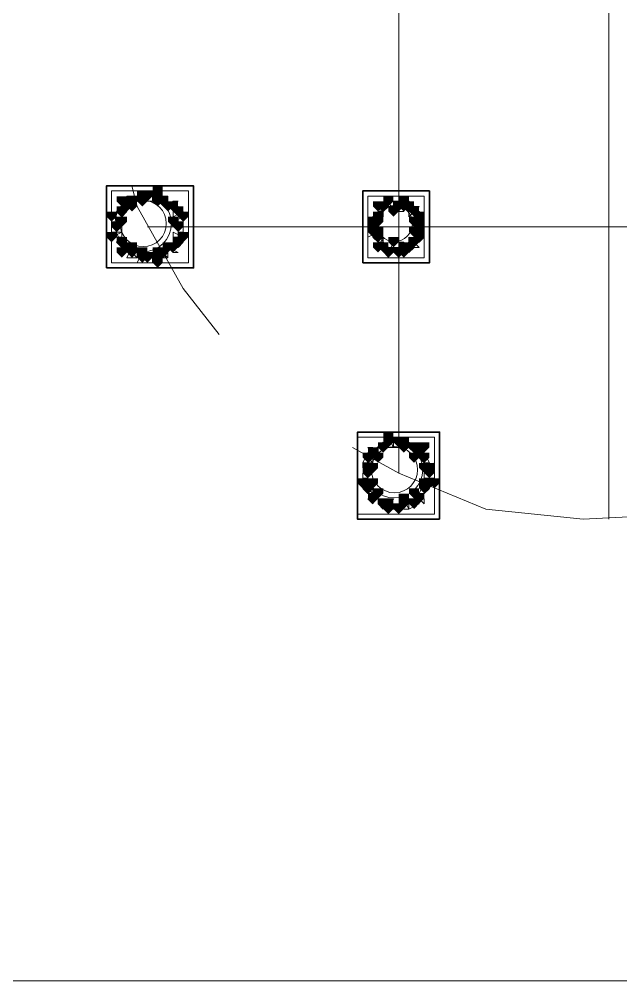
# Model space of a CAD drawing. Header units: millimetres. Extents: x 2315 to 4619, y 1334 to 1897.
# Drawn here: x 4151.02 to 4158.19, y 1530.21 to 1541.67 of the extents above; entities that cross this region are included whole.
import ezdxf

# ---------------------------------------------------------------- set-up
doc = ezdxf.new("R2010")
doc.units = ezdxf.units.MM
for name, color, linetype, true_color in [('PDF_10', 7, 'Continuous', 0x00b85c), ('PDF_AXIS', 7, 'Continuous', 0x00b85c), ('PDF_柱构件', 7, 'Continuous', 0x00b85c), ('PDF_转运站初步方案', 7, 'Continuous', 0x00b85c)]:
    doc.layers.add(name, color=color, linetype=linetype, true_color=true_color)
doc.layers.add('PDF_中心线层', color=1, linetype='Continuous')
doc.layers.add('PDF_粗实线层', color=7, linetype='Continuous')

msp = doc.modelspace()

# ---------------------------------------------------------------- hatches: boundary and pattern name
at = {"layer": 'PDF_10', "transparency": 33554559}
for points in [[(4152.549, 1539.62), (4152.488, 1539.62), (4152.488, 1539.558), (4152.549, 1539.497), (4152.61, 1539.558), (4152.61, 1539.62)], [(4152.549, 1539.62), (4152.488, 1539.62), (4152.488, 1539.558), (4152.549, 1539.497), (4152.61, 1539.558), (4152.61, 1539.62)], [(4152.365, 1539.558), (4152.304, 1539.558), (4152.304, 1539.497), (4152.365, 1539.436), (4152.426, 1539.497), (4152.426, 1539.558)], [(4152.365, 1539.558), (4152.304, 1539.558), (4152.304, 1539.497), (4152.365, 1539.436), (4152.426, 1539.497), (4152.426, 1539.558)], [(4152.732, 1539.558), (4152.671, 1539.558), (4152.671, 1539.497), (4152.732, 1539.436), (4152.793, 1539.497), (4152.793, 1539.558)], [(4152.732, 1539.558), (4152.671, 1539.558), (4152.671, 1539.497), (4152.732, 1539.436), (4152.793, 1539.497), (4152.793, 1539.558)], [(4155.358, 1539.497), (4155.297, 1539.497), (4155.297, 1539.436), (4155.358, 1539.375), (4155.419, 1539.436), (4155.419, 1539.497)], [(4155.358, 1539.497), (4155.297, 1539.497), (4155.297, 1539.436), (4155.358, 1539.375), (4155.419, 1539.436), (4155.419, 1539.497)], [(4155.542, 1539.497), (4155.48, 1539.497), (4155.48, 1539.436), (4155.542, 1539.375), (4155.603, 1539.436), (4155.603, 1539.497)], [(4155.542, 1539.497), (4155.48, 1539.497), (4155.48, 1539.436), (4155.542, 1539.375), (4155.603, 1539.436), (4155.603, 1539.497)], [(4155.664, 1539.497), (4155.603, 1539.497), (4155.603, 1539.436), (4155.664, 1539.375), (4155.725, 1539.436), (4155.725, 1539.497)], [(4155.664, 1539.497), (4155.603, 1539.497), (4155.603, 1539.436), (4155.664, 1539.375), (4155.725, 1539.436), (4155.725, 1539.497)], [(4155.664, 1539.497), (4155.603, 1539.497), (4155.603, 1539.436), (4155.664, 1539.375), (4155.725, 1539.436), (4155.725, 1539.497)], [(4152.243, 1539.436), (4152.182, 1539.436), (4152.182, 1539.375), (4152.243, 1539.314), (4152.304, 1539.375), (4152.304, 1539.436)], [(4152.243, 1539.436), (4152.182, 1539.436), (4152.182, 1539.375), (4152.243, 1539.314), (4152.304, 1539.375), (4152.304, 1539.436)], [(4152.243, 1539.436), (4152.182, 1539.436), (4152.182, 1539.375), (4152.243, 1539.314), (4152.304, 1539.375), (4152.304, 1539.436)], [(4152.915, 1539.436), (4152.854, 1539.436), (4152.854, 1539.375), (4152.915, 1539.314), (4152.976, 1539.375), (4152.976, 1539.436)], [(4152.915, 1539.436), (4152.854, 1539.436), (4152.854, 1539.375), (4152.915, 1539.314), (4152.976, 1539.375), (4152.976, 1539.436)], [(4155.297, 1539.375), (4155.236, 1539.375), (4155.236, 1539.314), (4155.297, 1539.253), (4155.358, 1539.314), (4155.358, 1539.375)], [(4155.297, 1539.375), (4155.236, 1539.375), (4155.236, 1539.314), (4155.297, 1539.253), (4155.358, 1539.314), (4155.358, 1539.375)], [(4155.786, 1539.375), (4155.725, 1539.375), (4155.725, 1539.314), (4155.786, 1539.253), (4155.847, 1539.314), (4155.847, 1539.375)], [(4155.786, 1539.375), (4155.725, 1539.375), (4155.725, 1539.314), (4155.786, 1539.253), (4155.847, 1539.314), (4155.847, 1539.375)], [(4152.182, 1539.253), (4152.121, 1539.253), (4152.121, 1539.192), (4152.182, 1539.131), (4152.243, 1539.192), (4152.243, 1539.253)], [(4152.182, 1539.253), (4152.121, 1539.253), (4152.121, 1539.192), (4152.182, 1539.131), (4152.243, 1539.192), (4152.243, 1539.253)], [(4152.915, 1539.253), (4152.854, 1539.253), (4152.854, 1539.192), (4152.915, 1539.131), (4152.976, 1539.192), (4152.976, 1539.253)], [(4152.915, 1539.253), (4152.854, 1539.253), (4152.854, 1539.192), (4152.915, 1539.131), (4152.976, 1539.192), (4152.976, 1539.253)], [(4155.236, 1539.253), (4155.175, 1539.253), (4155.175, 1539.192), (4155.236, 1539.131), (4155.297, 1539.192), (4155.297, 1539.253)], [(4155.236, 1539.253), (4155.175, 1539.253), (4155.175, 1539.192), (4155.236, 1539.131), (4155.297, 1539.192), (4155.297, 1539.253)], [(4155.786, 1539.253), (4155.725, 1539.253), (4155.725, 1539.192), (4155.786, 1539.131), (4155.847, 1539.192), (4155.847, 1539.253)], [(4155.786, 1539.253), (4155.725, 1539.253), (4155.725, 1539.192), (4155.786, 1539.131), (4155.847, 1539.192), (4155.847, 1539.253)], [(4155.297, 1539.131), (4155.236, 1539.131), (4155.236, 1539.07), (4155.297, 1539.009), (4155.358, 1539.07), (4155.358, 1539.131)], [(4155.297, 1539.131), (4155.236, 1539.131), (4155.236, 1539.07), (4155.297, 1539.009), (4155.358, 1539.07), (4155.358, 1539.131)], [(4155.786, 1539.131), (4155.725, 1539.131), (4155.725, 1539.07), (4155.786, 1539.009), (4155.847, 1539.07), (4155.847, 1539.131)], [(4155.786, 1539.131), (4155.725, 1539.131), (4155.725, 1539.07), (4155.786, 1539.009), (4155.847, 1539.07), (4155.847, 1539.131)], [(4152.243, 1539.07), (4152.182, 1539.07), (4152.182, 1539.009), (4152.243, 1538.948), (4152.304, 1539.009), (4152.304, 1539.07)], [(4152.243, 1539.07), (4152.182, 1539.07), (4152.182, 1539.009), (4152.243, 1538.948), (4152.304, 1539.009), (4152.304, 1539.07)], [(4152.243, 1539.07), (4152.182, 1539.07), (4152.182, 1539.009), (4152.243, 1538.948), (4152.304, 1539.009), (4152.304, 1539.07)], [(4152.915, 1539.07), (4152.854, 1539.07), (4152.854, 1539.009), (4152.915, 1538.948), (4152.976, 1539.009), (4152.976, 1539.07)], [(4152.915, 1539.07), (4152.854, 1539.07), (4152.854, 1539.009), (4152.915, 1538.948), (4152.976, 1539.009), (4152.976, 1539.07)], [(4152.365, 1538.948), (4152.304, 1538.948), (4152.304, 1538.887), (4152.365, 1538.825), (4152.426, 1538.887), (4152.426, 1538.948)], [(4152.365, 1538.948), (4152.304, 1538.948), (4152.304, 1538.887), (4152.365, 1538.825), (4152.426, 1538.887), (4152.426, 1538.948)], [(4152.732, 1538.948), (4152.671, 1538.948), (4152.671, 1538.887), (4152.732, 1538.825), (4152.793, 1538.887), (4152.793, 1538.948)], [(4152.732, 1538.948), (4152.671, 1538.948), (4152.671, 1538.887), (4152.732, 1538.825), (4152.793, 1538.887), (4152.793, 1538.948)], [(4155.358, 1539.009), (4155.297, 1539.009), (4155.297, 1538.948), (4155.358, 1538.887), (4155.419, 1538.948), (4155.419, 1539.009)], [(4155.358, 1539.009), (4155.297, 1539.009), (4155.297, 1538.948), (4155.358, 1538.887), (4155.419, 1538.948), (4155.419, 1539.009)], [(4155.542, 1538.948), (4155.48, 1538.948), (4155.48, 1538.887), (4155.542, 1538.825), (4155.603, 1538.887), (4155.603, 1538.948)], [(4155.542, 1538.948), (4155.48, 1538.948), (4155.48, 1538.887), (4155.542, 1538.825), (4155.603, 1538.887), (4155.603, 1538.948)], [(4155.664, 1539.009), (4155.603, 1539.009), (4155.603, 1538.948), (4155.664, 1538.887), (4155.725, 1538.948), (4155.725, 1539.009)], [(4155.664, 1539.009), (4155.603, 1539.009), (4155.603, 1538.948), (4155.664, 1538.887), (4155.725, 1538.948), (4155.725, 1539.009)], [(4155.664, 1539.009), (4155.603, 1539.009), (4155.603, 1538.948), (4155.664, 1538.887), (4155.725, 1538.948), (4155.725, 1539.009)], [(4152.549, 1538.887), (4152.488, 1538.887), (4152.488, 1538.825), (4152.549, 1538.764), (4152.61, 1538.825), (4152.61, 1538.887)], [(4152.549, 1538.887), (4152.488, 1538.887), (4152.488, 1538.825), (4152.549, 1538.764), (4152.61, 1538.825), (4152.61, 1538.887)], [(4155.358, 1536.627), (4155.297, 1536.627), (4155.297, 1536.565), (4155.358, 1536.504), (4155.419, 1536.565), (4155.419, 1536.627)], [(4155.358, 1536.627), (4155.297, 1536.627), (4155.297, 1536.565), (4155.358, 1536.504), (4155.419, 1536.565), (4155.419, 1536.627)], [(4155.542, 1536.688), (4155.48, 1536.688), (4155.48, 1536.627), (4155.542, 1536.565), (4155.603, 1536.627), (4155.603, 1536.688)], [(4155.542, 1536.688), (4155.48, 1536.688), (4155.48, 1536.627), (4155.542, 1536.565), (4155.603, 1536.627), (4155.603, 1536.688)], [(4155.725, 1536.627), (4155.664, 1536.627), (4155.664, 1536.565), (4155.725, 1536.504), (4155.786, 1536.565), (4155.786, 1536.627)], [(4155.725, 1536.627), (4155.664, 1536.627), (4155.664, 1536.565), (4155.725, 1536.504), (4155.786, 1536.565), (4155.786, 1536.627)], [(4155.725, 1536.627), (4155.664, 1536.627), (4155.664, 1536.565), (4155.725, 1536.504), (4155.786, 1536.565), (4155.786, 1536.627)], [(4155.175, 1536.504), (4155.114, 1536.504), (4155.114, 1536.443), (4155.175, 1536.382), (4155.236, 1536.443), (4155.236, 1536.504)], [(4155.175, 1536.504), (4155.114, 1536.504), (4155.114, 1536.443), (4155.175, 1536.382), (4155.236, 1536.443), (4155.236, 1536.504)], [(4155.847, 1536.504), (4155.786, 1536.504), (4155.786, 1536.443), (4155.847, 1536.382), (4155.908, 1536.443), (4155.908, 1536.504)], [(4155.847, 1536.504), (4155.786, 1536.504), (4155.786, 1536.443), (4155.847, 1536.382), (4155.908, 1536.443), (4155.908, 1536.504)], [(4155.175, 1536.321), (4155.114, 1536.321), (4155.114, 1536.26), (4155.175, 1536.199), (4155.236, 1536.26), (4155.236, 1536.321)], [(4155.175, 1536.321), (4155.114, 1536.321), (4155.114, 1536.26), (4155.175, 1536.199), (4155.236, 1536.26), (4155.236, 1536.321)], [(4155.908, 1536.321), (4155.847, 1536.321), (4155.847, 1536.26), (4155.908, 1536.199), (4155.969, 1536.26), (4155.969, 1536.321)], [(4155.908, 1536.321), (4155.847, 1536.321), (4155.847, 1536.26), (4155.908, 1536.199), (4155.969, 1536.26), (4155.969, 1536.321)], [(4155.175, 1536.138), (4155.114, 1536.138), (4155.114, 1536.077), (4155.175, 1536.016), (4155.236, 1536.077), (4155.236, 1536.138)], [(4155.175, 1536.138), (4155.114, 1536.138), (4155.114, 1536.077), (4155.175, 1536.016), (4155.236, 1536.077), (4155.236, 1536.138)], [(4155.847, 1536.138), (4155.786, 1536.138), (4155.786, 1536.077), (4155.847, 1536.016), (4155.908, 1536.077), (4155.908, 1536.138)], [(4155.847, 1536.138), (4155.786, 1536.138), (4155.786, 1536.077), (4155.847, 1536.016), (4155.908, 1536.077), (4155.908, 1536.138)], [(4155.358, 1535.955), (4155.297, 1535.955), (4155.297, 1535.894), (4155.358, 1535.832), (4155.419, 1535.894), (4155.419, 1535.955)], [(4155.358, 1535.955), (4155.297, 1535.955), (4155.297, 1535.894), (4155.358, 1535.832), (4155.419, 1535.894), (4155.419, 1535.955)], [(4155.725, 1535.955), (4155.664, 1535.955), (4155.664, 1535.894), (4155.725, 1535.832), (4155.786, 1535.894), (4155.786, 1535.955)], [(4155.725, 1535.955), (4155.664, 1535.955), (4155.664, 1535.894), (4155.725, 1535.832), (4155.786, 1535.894), (4155.786, 1535.955)], [(4155.542, 1535.894), (4155.48, 1535.894), (4155.48, 1535.832), (4155.542, 1535.771), (4155.603, 1535.832), (4155.603, 1535.894)], [(4155.542, 1535.894), (4155.48, 1535.894), (4155.48, 1535.832), (4155.542, 1535.771), (4155.603, 1535.832), (4155.603, 1535.894)]]:
    msp.add_hatch(color=256, dxfattribs=at).paths.add_polyline_path(points)
at = {"layer": 'PDF_柱构件', "transparency": 33554559}
for points in [[(4152.488, 1539.62), (4152.426, 1539.62), (4152.426, 1539.558), (4152.488, 1539.497), (4152.549, 1539.558), (4152.549, 1539.62)], [(4152.671, 1539.681), (4152.61, 1539.681), (4152.61, 1539.62), (4152.671, 1539.558), (4152.732, 1539.62), (4152.732, 1539.681)], [(4152.671, 1539.62), (4152.61, 1539.62), (4152.61, 1539.558), (4152.671, 1539.497), (4152.732, 1539.558), (4152.732, 1539.62)], [(4152.243, 1539.558), (4152.182, 1539.558), (4152.182, 1539.497), (4152.243, 1539.436), (4152.304, 1539.497), (4152.304, 1539.558)], [(4152.304, 1539.497), (4152.243, 1539.497), (4152.243, 1539.436), (4152.304, 1539.375), (4152.365, 1539.436), (4152.365, 1539.497)], [(4152.365, 1539.497), (4152.304, 1539.497), (4152.304, 1539.436), (4152.365, 1539.375), (4152.426, 1539.436), (4152.426, 1539.497)], [(4152.488, 1539.558), (4152.426, 1539.558), (4152.426, 1539.497), (4152.488, 1539.436), (4152.549, 1539.497), (4152.549, 1539.558)], [(4152.671, 1539.558), (4152.61, 1539.558), (4152.61, 1539.497), (4152.671, 1539.436), (4152.732, 1539.497), (4152.732, 1539.558)], [(4152.793, 1539.497), (4152.732, 1539.497), (4152.732, 1539.436), (4152.793, 1539.375), (4152.854, 1539.436), (4152.854, 1539.497)], [(4152.854, 1539.497), (4152.793, 1539.497), (4152.793, 1539.436), (4152.854, 1539.375), (4152.915, 1539.436), (4152.915, 1539.497)], [(4155.297, 1539.497), (4155.236, 1539.497), (4155.236, 1539.436), (4155.297, 1539.375), (4155.358, 1539.436), (4155.358, 1539.497)], [(4155.419, 1539.558), (4155.358, 1539.558), (4155.358, 1539.497), (4155.419, 1539.436), (4155.48, 1539.497), (4155.48, 1539.558)], [(4155.603, 1539.558), (4155.542, 1539.558), (4155.542, 1539.497), (4155.603, 1539.436), (4155.664, 1539.497), (4155.664, 1539.558)], [(4155.603, 1539.497), (4155.542, 1539.497), (4155.542, 1539.436), (4155.603, 1539.375), (4155.664, 1539.436), (4155.664, 1539.497)], [(4152.121, 1539.375), (4152.06, 1539.375), (4152.06, 1539.314), (4152.121, 1539.253), (4152.182, 1539.314), (4152.182, 1539.375)], [(4152.976, 1539.375), (4152.915, 1539.375), (4152.915, 1539.314), (4152.976, 1539.253), (4153.037, 1539.314), (4153.037, 1539.375)], [(4155.48, 1539.436), (4155.419, 1539.436), (4155.419, 1539.375), (4155.48, 1539.314), (4155.542, 1539.375), (4155.542, 1539.436)], [(4155.725, 1539.436), (4155.664, 1539.436), (4155.664, 1539.375), (4155.725, 1539.314), (4155.786, 1539.375), (4155.786, 1539.436)], [(4152.243, 1539.314), (4152.182, 1539.314), (4152.182, 1539.253), (4152.243, 1539.192), (4152.304, 1539.253), (4152.304, 1539.314)], [(4152.854, 1539.314), (4152.793, 1539.314), (4152.793, 1539.253), (4152.854, 1539.192), (4152.915, 1539.253), (4152.915, 1539.314)], [(4155.236, 1539.314), (4155.175, 1539.314), (4155.175, 1539.253), (4155.236, 1539.192), (4155.297, 1539.253), (4155.297, 1539.314)], [(4155.297, 1539.314), (4155.236, 1539.314), (4155.236, 1539.253), (4155.297, 1539.192), (4155.358, 1539.253), (4155.358, 1539.314)], [(4155.725, 1539.314), (4155.664, 1539.314), (4155.664, 1539.253), (4155.725, 1539.192), (4155.786, 1539.253), (4155.786, 1539.314)], [(4155.786, 1539.314), (4155.725, 1539.314), (4155.725, 1539.253), (4155.786, 1539.192), (4155.847, 1539.253), (4155.847, 1539.314)], [(4152.121, 1539.131), (4152.06, 1539.131), (4152.06, 1539.07), (4152.121, 1539.009), (4152.182, 1539.07), (4152.182, 1539.131)], [(4152.976, 1539.131), (4152.915, 1539.131), (4152.915, 1539.07), (4152.976, 1539.009), (4153.037, 1539.07), (4153.037, 1539.131)], [(4155.236, 1539.192), (4155.175, 1539.192), (4155.175, 1539.131), (4155.236, 1539.07), (4155.297, 1539.131), (4155.297, 1539.192)], [(4155.297, 1539.192), (4155.236, 1539.192), (4155.236, 1539.131), (4155.297, 1539.07), (4155.358, 1539.131), (4155.358, 1539.192)], [(4155.725, 1539.192), (4155.664, 1539.192), (4155.664, 1539.131), (4155.725, 1539.07), (4155.786, 1539.131), (4155.786, 1539.192)], [(4155.786, 1539.192), (4155.725, 1539.192), (4155.725, 1539.131), (4155.786, 1539.07), (4155.847, 1539.131), (4155.847, 1539.192)], [(4155.48, 1539.07), (4155.419, 1539.07), (4155.419, 1539.009), (4155.48, 1538.948), (4155.542, 1539.009), (4155.542, 1539.07)], [(4155.725, 1539.07), (4155.664, 1539.07), (4155.664, 1539.009), (4155.725, 1538.948), (4155.786, 1539.009), (4155.786, 1539.07)], [(4152.243, 1538.948), (4152.182, 1538.948), (4152.182, 1538.887), (4152.243, 1538.825), (4152.304, 1538.887), (4152.304, 1538.948)], [(4152.304, 1539.009), (4152.243, 1539.009), (4152.243, 1538.948), (4152.304, 1538.887), (4152.365, 1538.948), (4152.365, 1539.009)], [(4152.365, 1539.009), (4152.304, 1539.009), (4152.304, 1538.948), (4152.365, 1538.887), (4152.426, 1538.948), (4152.426, 1539.009)], [(4152.488, 1538.948), (4152.426, 1538.948), (4152.426, 1538.887), (4152.488, 1538.825), (4152.549, 1538.887), (4152.549, 1538.948)], [(4152.671, 1538.948), (4152.61, 1538.948), (4152.61, 1538.887), (4152.671, 1538.825), (4152.732, 1538.887), (4152.732, 1538.948)], [(4152.793, 1539.009), (4152.732, 1539.009), (4152.732, 1538.948), (4152.793, 1538.887), (4152.854, 1538.948), (4152.854, 1539.009)], [(4152.854, 1539.009), (4152.793, 1539.009), (4152.793, 1538.948), (4152.854, 1538.887), (4152.915, 1538.948), (4152.915, 1539.009)], [(4155.297, 1539.009), (4155.236, 1539.009), (4155.236, 1538.948), (4155.297, 1538.887), (4155.358, 1538.948), (4155.358, 1539.009)], [(4155.419, 1538.948), (4155.358, 1538.948), (4155.358, 1538.887), (4155.419, 1538.825), (4155.48, 1538.887), (4155.48, 1538.948)], [(4155.603, 1539.009), (4155.542, 1539.009), (4155.542, 1538.948), (4155.603, 1538.887), (4155.664, 1538.948), (4155.664, 1539.009)], [(4155.603, 1538.948), (4155.542, 1538.948), (4155.542, 1538.887), (4155.603, 1538.825), (4155.664, 1538.887), (4155.664, 1538.948)], [(4152.488, 1538.887), (4152.426, 1538.887), (4152.426, 1538.825), (4152.488, 1538.764), (4152.549, 1538.825), (4152.549, 1538.887)], [(4152.671, 1538.887), (4152.61, 1538.887), (4152.61, 1538.825), (4152.671, 1538.764), (4152.732, 1538.825), (4152.732, 1538.887)], [(4152.671, 1538.825), (4152.61, 1538.825), (4152.61, 1538.764), (4152.671, 1538.703), (4152.732, 1538.764), (4152.732, 1538.825)], [(4155.419, 1536.749), (4155.358, 1536.749), (4155.358, 1536.688), (4155.419, 1536.627), (4155.48, 1536.688), (4155.48, 1536.749)], [(4155.419, 1536.688), (4155.358, 1536.688), (4155.358, 1536.627), (4155.419, 1536.565), (4155.48, 1536.627), (4155.48, 1536.688)], [(4155.603, 1536.688), (4155.542, 1536.688), (4155.542, 1536.627), (4155.603, 1536.565), (4155.664, 1536.627), (4155.664, 1536.688)], [(4155.603, 1536.627), (4155.542, 1536.627), (4155.542, 1536.565), (4155.603, 1536.504), (4155.664, 1536.565), (4155.664, 1536.627)], [(4155.847, 1536.627), (4155.786, 1536.627), (4155.786, 1536.565), (4155.847, 1536.504), (4155.908, 1536.565), (4155.908, 1536.627)], [(4155.236, 1536.565), (4155.175, 1536.565), (4155.175, 1536.504), (4155.236, 1536.443), (4155.297, 1536.504), (4155.297, 1536.565)], [(4155.297, 1536.504), (4155.236, 1536.504), (4155.236, 1536.443), (4155.297, 1536.382), (4155.358, 1536.443), (4155.358, 1536.504)], [(4155.725, 1536.504), (4155.664, 1536.504), (4155.664, 1536.443), (4155.725, 1536.382), (4155.786, 1536.443), (4155.786, 1536.504)], [(4155.786, 1536.565), (4155.725, 1536.565), (4155.725, 1536.504), (4155.786, 1536.443), (4155.847, 1536.504), (4155.847, 1536.565)], [(4155.175, 1536.382), (4155.114, 1536.382), (4155.114, 1536.321), (4155.175, 1536.26), (4155.236, 1536.321), (4155.236, 1536.382)], [(4155.236, 1536.382), (4155.175, 1536.382), (4155.175, 1536.321), (4155.236, 1536.26), (4155.297, 1536.321), (4155.297, 1536.382)], [(4155.847, 1536.382), (4155.786, 1536.382), (4155.786, 1536.321), (4155.847, 1536.26), (4155.908, 1536.321), (4155.908, 1536.382)], [(4155.908, 1536.382), (4155.847, 1536.382), (4155.847, 1536.321), (4155.908, 1536.26), (4155.969, 1536.321), (4155.969, 1536.382)], [(4155.114, 1536.199), (4155.053, 1536.199), (4155.053, 1536.138), (4155.114, 1536.077), (4155.175, 1536.138), (4155.175, 1536.199)], [(4155.175, 1536.199), (4155.114, 1536.199), (4155.114, 1536.138), (4155.175, 1536.077), (4155.236, 1536.138), (4155.236, 1536.199)], [(4155.236, 1536.199), (4155.175, 1536.199), (4155.175, 1536.138), (4155.236, 1536.077), (4155.297, 1536.138), (4155.297, 1536.199)], [(4155.847, 1536.199), (4155.786, 1536.199), (4155.786, 1536.138), (4155.847, 1536.077), (4155.908, 1536.138), (4155.908, 1536.199)], [(4155.908, 1536.199), (4155.847, 1536.199), (4155.847, 1536.138), (4155.908, 1536.077), (4155.969, 1536.138), (4155.969, 1536.199)], [(4155.969, 1536.199), (4155.908, 1536.199), (4155.908, 1536.138), (4155.969, 1536.077), (4156.03, 1536.138), (4156.03, 1536.199)], [(4155.297, 1536.077), (4155.236, 1536.077), (4155.236, 1536.016), (4155.297, 1535.955), (4155.358, 1536.016), (4155.358, 1536.077)], [(4155.725, 1536.077), (4155.664, 1536.077), (4155.664, 1536.016), (4155.725, 1535.955), (4155.786, 1536.016), (4155.786, 1536.077)], [(4155.236, 1536.016), (4155.175, 1536.016), (4155.175, 1535.955), (4155.236, 1535.894), (4155.297, 1535.955), (4155.297, 1536.016)], [(4155.419, 1535.955), (4155.358, 1535.955), (4155.358, 1535.894), (4155.419, 1535.832), (4155.48, 1535.894), (4155.48, 1535.955)], [(4155.603, 1536.016), (4155.542, 1536.016), (4155.542, 1535.955), (4155.603, 1535.894), (4155.664, 1535.955), (4155.664, 1536.016)], [(4155.603, 1535.955), (4155.542, 1535.955), (4155.542, 1535.894), (4155.603, 1535.832), (4155.664, 1535.894), (4155.664, 1535.955)], [(4155.786, 1536.016), (4155.725, 1536.016), (4155.725, 1535.955), (4155.786, 1535.894), (4155.847, 1535.955), (4155.847, 1536.016)], [(4155.419, 1535.894), (4155.358, 1535.894), (4155.358, 1535.832), (4155.419, 1535.771), (4155.48, 1535.832), (4155.48, 1535.894)]]:
    msp.add_hatch(color=256, dxfattribs=at).paths.add_polyline_path(points)
at = {"layer": 'PDF_转运站初步方案', "transparency": 33554559}
for points in [[(4152.549, 1539.62), (4152.488, 1539.62), (4152.488, 1539.558), (4152.549, 1539.497), (4152.61, 1539.558), (4152.61, 1539.62)], [(4152.549, 1539.62), (4152.488, 1539.62), (4152.488, 1539.558), (4152.549, 1539.497), (4152.61, 1539.558), (4152.61, 1539.62)], [(4152.365, 1539.558), (4152.304, 1539.558), (4152.304, 1539.497), (4152.365, 1539.436), (4152.426, 1539.497), (4152.426, 1539.558)], [(4152.365, 1539.558), (4152.304, 1539.558), (4152.304, 1539.497), (4152.365, 1539.436), (4152.426, 1539.497), (4152.426, 1539.558)], [(4152.732, 1539.558), (4152.671, 1539.558), (4152.671, 1539.497), (4152.732, 1539.436), (4152.793, 1539.497), (4152.793, 1539.558)], [(4152.732, 1539.558), (4152.671, 1539.558), (4152.671, 1539.497), (4152.732, 1539.436), (4152.793, 1539.497), (4152.793, 1539.558)], [(4155.358, 1539.497), (4155.297, 1539.497), (4155.297, 1539.436), (4155.358, 1539.375), (4155.419, 1539.436), (4155.419, 1539.497)], [(4155.358, 1539.497), (4155.297, 1539.497), (4155.297, 1539.436), (4155.358, 1539.375), (4155.419, 1539.436), (4155.419, 1539.497)], [(4155.542, 1539.497), (4155.48, 1539.497), (4155.48, 1539.436), (4155.542, 1539.375), (4155.603, 1539.436), (4155.603, 1539.497)], [(4155.542, 1539.497), (4155.48, 1539.497), (4155.48, 1539.436), (4155.542, 1539.375), (4155.603, 1539.436), (4155.603, 1539.497)], [(4155.664, 1539.497), (4155.603, 1539.497), (4155.603, 1539.436), (4155.664, 1539.375), (4155.725, 1539.436), (4155.725, 1539.497)], [(4155.664, 1539.497), (4155.603, 1539.497), (4155.603, 1539.436), (4155.664, 1539.375), (4155.725, 1539.436), (4155.725, 1539.497)], [(4152.243, 1539.436), (4152.182, 1539.436), (4152.182, 1539.375), (4152.243, 1539.314), (4152.304, 1539.375), (4152.304, 1539.436)], [(4152.243, 1539.436), (4152.182, 1539.436), (4152.182, 1539.375), (4152.243, 1539.314), (4152.304, 1539.375), (4152.304, 1539.436)], [(4152.915, 1539.436), (4152.854, 1539.436), (4152.854, 1539.375), (4152.915, 1539.314), (4152.976, 1539.375), (4152.976, 1539.436)], [(4152.915, 1539.436), (4152.854, 1539.436), (4152.854, 1539.375), (4152.915, 1539.314), (4152.976, 1539.375), (4152.976, 1539.436)], [(4155.297, 1539.375), (4155.236, 1539.375), (4155.236, 1539.314), (4155.297, 1539.253), (4155.358, 1539.314), (4155.358, 1539.375)], [(4155.297, 1539.375), (4155.236, 1539.375), (4155.236, 1539.314), (4155.297, 1539.253), (4155.358, 1539.314), (4155.358, 1539.375)], [(4155.786, 1539.375), (4155.725, 1539.375), (4155.725, 1539.314), (4155.786, 1539.253), (4155.847, 1539.314), (4155.847, 1539.375)], [(4155.786, 1539.375), (4155.725, 1539.375), (4155.725, 1539.314), (4155.786, 1539.253), (4155.847, 1539.314), (4155.847, 1539.375)], [(4152.182, 1539.253), (4152.121, 1539.253), (4152.121, 1539.192), (4152.182, 1539.131), (4152.243, 1539.192), (4152.243, 1539.253)], [(4152.182, 1539.253), (4152.121, 1539.253), (4152.121, 1539.192), (4152.182, 1539.131), (4152.243, 1539.192), (4152.243, 1539.253)], [(4152.915, 1539.253), (4152.854, 1539.253), (4152.854, 1539.192), (4152.915, 1539.131), (4152.976, 1539.192), (4152.976, 1539.253)], [(4152.915, 1539.253), (4152.854, 1539.253), (4152.854, 1539.192), (4152.915, 1539.131), (4152.976, 1539.192), (4152.976, 1539.253)], [(4155.236, 1539.253), (4155.175, 1539.253), (4155.175, 1539.192), (4155.236, 1539.131), (4155.297, 1539.192), (4155.297, 1539.253)], [(4155.236, 1539.253), (4155.175, 1539.253), (4155.175, 1539.192), (4155.236, 1539.131), (4155.297, 1539.192), (4155.297, 1539.253)], [(4155.786, 1539.253), (4155.725, 1539.253), (4155.725, 1539.192), (4155.786, 1539.131), (4155.847, 1539.192), (4155.847, 1539.253)], [(4155.786, 1539.253), (4155.725, 1539.253), (4155.725, 1539.192), (4155.786, 1539.131), (4155.847, 1539.192), (4155.847, 1539.253)], [(4155.297, 1539.131), (4155.236, 1539.131), (4155.236, 1539.07), (4155.297, 1539.009), (4155.358, 1539.07), (4155.358, 1539.131)], [(4155.297, 1539.131), (4155.236, 1539.131), (4155.236, 1539.07), (4155.297, 1539.009), (4155.358, 1539.07), (4155.358, 1539.131)], [(4155.786, 1539.131), (4155.725, 1539.131), (4155.725, 1539.07), (4155.786, 1539.009), (4155.847, 1539.07), (4155.847, 1539.131)], [(4155.786, 1539.131), (4155.725, 1539.131), (4155.725, 1539.07), (4155.786, 1539.009), (4155.847, 1539.07), (4155.847, 1539.131)], [(4152.243, 1539.07), (4152.182, 1539.07), (4152.182, 1539.009), (4152.243, 1538.948), (4152.304, 1539.009), (4152.304, 1539.07)], [(4152.243, 1539.07), (4152.182, 1539.07), (4152.182, 1539.009), (4152.243, 1538.948), (4152.304, 1539.009), (4152.304, 1539.07)], [(4152.915, 1539.07), (4152.854, 1539.07), (4152.854, 1539.009), (4152.915, 1538.948), (4152.976, 1539.009), (4152.976, 1539.07)], [(4152.915, 1539.07), (4152.854, 1539.07), (4152.854, 1539.009), (4152.915, 1538.948), (4152.976, 1539.009), (4152.976, 1539.07)], [(4152.365, 1538.948), (4152.304, 1538.948), (4152.304, 1538.887), (4152.365, 1538.825), (4152.426, 1538.887), (4152.426, 1538.948)], [(4152.365, 1538.948), (4152.304, 1538.948), (4152.304, 1538.887), (4152.365, 1538.825), (4152.426, 1538.887), (4152.426, 1538.948)], [(4152.732, 1538.948), (4152.671, 1538.948), (4152.671, 1538.887), (4152.732, 1538.825), (4152.793, 1538.887), (4152.793, 1538.948)], [(4152.732, 1538.948), (4152.671, 1538.948), (4152.671, 1538.887), (4152.732, 1538.825), (4152.793, 1538.887), (4152.793, 1538.948)], [(4155.358, 1539.009), (4155.297, 1539.009), (4155.297, 1538.948), (4155.358, 1538.887), (4155.419, 1538.948), (4155.419, 1539.009)], [(4155.358, 1539.009), (4155.297, 1539.009), (4155.297, 1538.948), (4155.358, 1538.887), (4155.419, 1538.948), (4155.419, 1539.009)], [(4155.542, 1538.948), (4155.48, 1538.948), (4155.48, 1538.887), (4155.542, 1538.825), (4155.603, 1538.887), (4155.603, 1538.948)], [(4155.542, 1538.948), (4155.48, 1538.948), (4155.48, 1538.887), (4155.542, 1538.825), (4155.603, 1538.887), (4155.603, 1538.948)], [(4155.664, 1539.009), (4155.603, 1539.009), (4155.603, 1538.948), (4155.664, 1538.887), (4155.725, 1538.948), (4155.725, 1539.009)], [(4155.664, 1539.009), (4155.603, 1539.009), (4155.603, 1538.948), (4155.664, 1538.887), (4155.725, 1538.948), (4155.725, 1539.009)], [(4152.549, 1538.887), (4152.488, 1538.887), (4152.488, 1538.825), (4152.549, 1538.764), (4152.61, 1538.825), (4152.61, 1538.887)], [(4152.549, 1538.887), (4152.488, 1538.887), (4152.488, 1538.825), (4152.549, 1538.764), (4152.61, 1538.825), (4152.61, 1538.887)], [(4155.358, 1536.627), (4155.297, 1536.627), (4155.297, 1536.565), (4155.358, 1536.504), (4155.419, 1536.565), (4155.419, 1536.627)], [(4155.358, 1536.627), (4155.297, 1536.627), (4155.297, 1536.565), (4155.358, 1536.504), (4155.419, 1536.565), (4155.419, 1536.627)], [(4155.542, 1536.688), (4155.48, 1536.688), (4155.48, 1536.627), (4155.542, 1536.565), (4155.603, 1536.627), (4155.603, 1536.688)], [(4155.542, 1536.688), (4155.48, 1536.688), (4155.48, 1536.627), (4155.542, 1536.565), (4155.603, 1536.627), (4155.603, 1536.688)], [(4155.725, 1536.627), (4155.664, 1536.627), (4155.664, 1536.565), (4155.725, 1536.504), (4155.786, 1536.565), (4155.786, 1536.627)], [(4155.725, 1536.627), (4155.664, 1536.627), (4155.664, 1536.565), (4155.725, 1536.504), (4155.786, 1536.565), (4155.786, 1536.627)], [(4155.175, 1536.504), (4155.114, 1536.504), (4155.114, 1536.443), (4155.175, 1536.382), (4155.236, 1536.443), (4155.236, 1536.504)], [(4155.175, 1536.504), (4155.114, 1536.504), (4155.114, 1536.443), (4155.175, 1536.382), (4155.236, 1536.443), (4155.236, 1536.504)], [(4155.847, 1536.504), (4155.786, 1536.504), (4155.786, 1536.443), (4155.847, 1536.382), (4155.908, 1536.443), (4155.908, 1536.504)], [(4155.847, 1536.504), (4155.786, 1536.504), (4155.786, 1536.443), (4155.847, 1536.382), (4155.908, 1536.443), (4155.908, 1536.504)], [(4155.175, 1536.321), (4155.114, 1536.321), (4155.114, 1536.26), (4155.175, 1536.199), (4155.236, 1536.26), (4155.236, 1536.321)], [(4155.175, 1536.321), (4155.114, 1536.321), (4155.114, 1536.26), (4155.175, 1536.199), (4155.236, 1536.26), (4155.236, 1536.321)], [(4155.908, 1536.321), (4155.847, 1536.321), (4155.847, 1536.26), (4155.908, 1536.199), (4155.969, 1536.26), (4155.969, 1536.321)], [(4155.908, 1536.321), (4155.847, 1536.321), (4155.847, 1536.26), (4155.908, 1536.199), (4155.969, 1536.26), (4155.969, 1536.321)], [(4155.175, 1536.138), (4155.114, 1536.138), (4155.114, 1536.077), (4155.175, 1536.016), (4155.236, 1536.077), (4155.236, 1536.138)], [(4155.175, 1536.138), (4155.114, 1536.138), (4155.114, 1536.077), (4155.175, 1536.016), (4155.236, 1536.077), (4155.236, 1536.138)], [(4155.847, 1536.138), (4155.786, 1536.138), (4155.786, 1536.077), (4155.847, 1536.016), (4155.908, 1536.077), (4155.908, 1536.138)], [(4155.847, 1536.138), (4155.786, 1536.138), (4155.786, 1536.077), (4155.847, 1536.016), (4155.908, 1536.077), (4155.908, 1536.138)], [(4155.358, 1535.955), (4155.297, 1535.955), (4155.297, 1535.894), (4155.358, 1535.832), (4155.419, 1535.894), (4155.419, 1535.955)], [(4155.358, 1535.955), (4155.297, 1535.955), (4155.297, 1535.894), (4155.358, 1535.832), (4155.419, 1535.894), (4155.419, 1535.955)], [(4155.725, 1535.955), (4155.664, 1535.955), (4155.664, 1535.894), (4155.725, 1535.832), (4155.786, 1535.894), (4155.786, 1535.955)], [(4155.725, 1535.955), (4155.664, 1535.955), (4155.664, 1535.894), (4155.725, 1535.832), (4155.786, 1535.894), (4155.786, 1535.955)], [(4155.542, 1535.894), (4155.48, 1535.894), (4155.48, 1535.832), (4155.542, 1535.771), (4155.603, 1535.832), (4155.603, 1535.894)], [(4155.542, 1535.894), (4155.48, 1535.894), (4155.48, 1535.832), (4155.542, 1535.771), (4155.603, 1535.832), (4155.603, 1535.894)]]:
    msp.add_hatch(color=256, dxfattribs=at).paths.add_polyline_path(points)

# ---------------------------------------------------------------- linework, layer by layer
at = {"layer": 'PDF_10', "lineweight": 18}
for points in [[(4152.61, 1539.558), (4152.549, 1539.558), (4152.549, 1539.62)], [(4152.426, 1539.558), (4152.365, 1539.497), (4152.365, 1539.558)], [(4152.793, 1539.497), (4152.732, 1539.558)], [(4152.732, 1539.497), (4152.793, 1539.558)], [(4155.542, 1539.497), (4155.542, 1539.436), (4155.48, 1539.436)], [(4152.243, 1539.436), (4152.243, 1539.375)], [(4152.854, 1539.375), (4152.915, 1539.375), (4152.854, 1539.436)], [(4155.297, 1539.375), (4155.236, 1539.314), (4155.297, 1539.314)], [(4155.358, 1539.436), (4155.419, 1539.436), (4155.358, 1539.436)], [(4155.664, 1539.436), (4155.603, 1539.436)], [(4155.725, 1539.314), (4155.786, 1539.314), (4155.725, 1539.375)], [(4152.182, 1539.253), (4152.182, 1539.131)], [(4152.915, 1539.131), (4152.915, 1539.253)], [(4155.236, 1539.253), (4155.236, 1539.131)], [(4155.786, 1539.131), (4155.786, 1539.253)], [(4152.243, 1539.192), (4152.182, 1539.192)], [(4152.915, 1539.192), (4152.976, 1539.192)], [(4155.297, 1539.192), (4155.236, 1539.192)], [(4155.786, 1539.192), (4155.847, 1539.192)], [(4155.297, 1539.07), (4155.236, 1539.07), (4155.297, 1539.009)], [(4155.725, 1539.009), (4155.786, 1539.07), (4155.725, 1539.07)], [(4152.243, 1539.009), (4152.243, 1538.948)], [(4152.854, 1538.948), (4152.915, 1539.009), (4152.854, 1539.009)], [(4155.358, 1538.948), (4155.419, 1538.948), (4155.358, 1538.948)], [(4155.48, 1538.887), (4155.542, 1538.887), (4155.542, 1538.948)], [(4155.603, 1538.948), (4155.664, 1538.948)], [(4152.365, 1538.825), (4152.365, 1538.887), (4152.426, 1538.825)], [(4152.549, 1538.764), (4152.549, 1538.825), (4152.61, 1538.825)], [(4152.732, 1538.825), (4152.793, 1538.887)], [(4152.732, 1538.887), (4152.793, 1538.825)], [(4155.48, 1536.627), (4155.542, 1536.627), (4155.542, 1536.565)], [(4155.297, 1536.565), (4155.358, 1536.565), (4155.297, 1536.565)], [(4155.664, 1536.565), (4155.725, 1536.565)], [(4155.175, 1536.382), (4155.236, 1536.443)], [(4155.236, 1536.382), (4155.175, 1536.443)], [(4155.847, 1536.443), (4155.847, 1536.382), (4155.847, 1536.443)], [(4155.175, 1536.199), (4155.175, 1536.26), (4155.114, 1536.26)], [(4155.847, 1536.26), (4155.908, 1536.26), (4155.908, 1536.199)], [(4155.236, 1536.016), (4155.175, 1536.077)], [(4155.236, 1536.077), (4155.175, 1536.016)], [(4155.847, 1536.016), (4155.847, 1536.077), (4155.847, 1536.016)], [(4155.358, 1535.894), (4155.297, 1535.955)], [(4155.358, 1535.955), (4155.297, 1535.894)], [(4155.725, 1535.894), (4155.725, 1535.955), (4155.664, 1535.894)], [(4155.542, 1535.894), (4155.542, 1535.832), (4155.48, 1535.832)]]:
    msp.add_lwpolyline(points, dxfattribs=at)
at = {"layer": 'PDF_AXIS', "lineweight": 18}
for points in [[(4152.121, 1538.764), (4152.121, 1539.62), (4153.037, 1539.62), (4153.037, 1538.764)], [(4155.175, 1538.825), (4155.175, 1539.558), (4155.847, 1539.558), (4155.847, 1538.825)], [(4155.969, 1535.771), (4155.969, 1536.688), (4155.053, 1536.688), (4155.053, 1535.771)]]:
    msp.add_lwpolyline(points, close=True, dxfattribs=at)
at = {"layer": 'PDF_中心线层', "color": 112, "lineweight": 18, "true_color": 0x00b85c}
msp.add_lwpolyline([(4158.046, 1535.71), (4158.046, 1547.682)], close=True, dxfattribs=at)
for points in [[(4155.542, 1547.133), (4155.542, 1536.26)], [(4163.971, 1541.635), (4163.971, 1541.147), (4163.788, 1539.986), (4163.36, 1538.948), (4162.749, 1537.97), (4161.955, 1537.176), (4161.039, 1536.504), (4160, 1536.016), (4158.901, 1535.771), (4157.74, 1535.71), (4156.58, 1535.832), (4155.542, 1536.26), (4154.992, 1536.565)], [(4153.404, 1537.909), (4152.976, 1538.459), (4152.426, 1539.436), (4152.365, 1539.681)], [(4163.482, 1539.192), (4152.549, 1539.192)]]:
    msp.add_lwpolyline(points, dxfattribs=at)
at = {"layer": 'PDF_柱构件', "lineweight": 18}
for points in [[(4152.488, 1539.62), (4152.488, 1539.497), (4152.426, 1539.62)], [(4152.61, 1539.497), (4152.549, 1539.497), (4152.549, 1539.62), (4152.61, 1539.62)], [(4152.671, 1539.62), (4152.671, 1539.497)], [(4152.243, 1539.497), (4152.365, 1539.436)], [(4152.426, 1539.497), (4152.365, 1539.436), (4152.304, 1539.558), (4152.426, 1539.558)], [(4152.793, 1539.436), (4152.671, 1539.497), (4152.732, 1539.558), (4152.793, 1539.558)], [(4152.915, 1539.497), (4152.793, 1539.436), (4152.854, 1539.497)], [(4155.419, 1539.436), (4155.358, 1539.375), (4155.297, 1539.436), (4155.419, 1539.497)], [(4155.419, 1539.497), (4155.48, 1539.375)], [(4155.542, 1539.436), (4155.48, 1539.436), (4155.48, 1539.497), (4155.542, 1539.497)], [(4155.603, 1539.497), (4155.603, 1539.375), (4155.542, 1539.375)], [(4155.664, 1539.375), (4155.603, 1539.436), (4155.664, 1539.497), (4155.725, 1539.436)], [(4152.304, 1539.375), (4152.243, 1539.314), (4152.182, 1539.375), (4152.243, 1539.436)], [(4152.854, 1539.314), (4152.854, 1539.375), (4152.915, 1539.436), (4152.976, 1539.375)], [(4155.358, 1539.375), (4155.297, 1539.253), (4155.236, 1539.314), (4155.297, 1539.375)], [(4155.297, 1539.436), (4155.358, 1539.375), (4155.358, 1539.314)], [(4155.786, 1539.436), (4155.664, 1539.314), (4155.664, 1539.375), (4155.725, 1539.436)], [(4155.725, 1539.253), (4155.725, 1539.375), (4155.786, 1539.375), (4155.847, 1539.314)], [(4152.121, 1539.314), (4152.243, 1539.253)], [(4152.243, 1539.253), (4152.243, 1539.131), (4152.121, 1539.131), (4152.121, 1539.253)], [(4152.976, 1539.314), (4152.854, 1539.253)], [(4152.915, 1539.131), (4152.915, 1539.253), (4152.976, 1539.253), (4152.976, 1539.131)], [(4155.175, 1539.314), (4155.297, 1539.253), (4155.175, 1539.253)], [(4155.297, 1539.253), (4155.297, 1539.131), (4155.175, 1539.131), (4155.175, 1539.253)], [(4155.847, 1539.253), (4155.725, 1539.253), (4155.847, 1539.314)], [(4155.725, 1539.131), (4155.725, 1539.253), (4155.847, 1539.253), (4155.847, 1539.131)], [(4152.121, 1539.07), (4152.243, 1539.131), (4152.243, 1539.07)], [(4152.976, 1539.07), (4152.854, 1539.07), (4152.854, 1539.131)], [(4155.175, 1539.131), (4155.297, 1539.131), (4155.175, 1539.07)], [(4155.297, 1539.131), (4155.358, 1539.009), (4155.297, 1539.009), (4155.236, 1539.07)], [(4155.847, 1539.07), (4155.725, 1539.131), (4155.847, 1539.131)], [(4155.725, 1539.009), (4155.725, 1539.131), (4155.847, 1539.07), (4155.786, 1539.009)], [(4152.243, 1539.07), (4152.304, 1539.009), (4152.243, 1538.948), (4152.182, 1539.009)], [(4152.854, 1539.009), (4152.854, 1539.07), (4152.976, 1539.009), (4152.915, 1538.948)], [(4155.297, 1538.948), (4155.358, 1539.07), (4155.358, 1539.009)], [(4155.725, 1538.948), (4155.664, 1539.009), (4155.664, 1539.07), (4155.786, 1538.948)], [(4152.243, 1538.887), (4152.365, 1538.948)], [(4152.365, 1538.948), (4152.426, 1538.887), (4152.426, 1538.825), (4152.304, 1538.825)], [(4152.671, 1538.887), (4152.793, 1538.948), (4152.793, 1538.825), (4152.732, 1538.825)], [(4152.854, 1538.887), (4152.793, 1538.948), (4152.915, 1538.887)], [(4155.358, 1539.009), (4155.419, 1538.948), (4155.419, 1538.887), (4155.297, 1538.948)], [(4155.419, 1538.887), (4155.48, 1539.009)], [(4155.48, 1538.948), (4155.542, 1538.948), (4155.542, 1538.887), (4155.48, 1538.887)], [(4155.603, 1538.887), (4155.542, 1539.009), (4155.603, 1539.009)], [(4155.603, 1538.948), (4155.664, 1539.009), (4155.725, 1538.948), (4155.664, 1538.887)], [(4152.426, 1538.764), (4152.488, 1538.887), (4152.488, 1538.764)], [(4152.549, 1538.887), (4152.61, 1538.887), (4152.61, 1538.764), (4152.549, 1538.764)], [(4152.671, 1538.764), (4152.671, 1538.887)], [(4155.297, 1536.504), (4155.419, 1536.565), (4155.358, 1536.627), (4155.297, 1536.565)], [(4155.419, 1536.688), (4155.419, 1536.565), (4155.48, 1536.565)], [(4155.48, 1536.565), (4155.542, 1536.565), (4155.542, 1536.688), (4155.48, 1536.688)], [(4155.603, 1536.688), (4155.603, 1536.565), (4155.664, 1536.688)], [(4155.664, 1536.565), (4155.725, 1536.504), (4155.786, 1536.565), (4155.664, 1536.627)], [(4155.236, 1536.382), (4155.236, 1536.443), (4155.175, 1536.504), (4155.114, 1536.382)], [(4155.175, 1536.565), (4155.297, 1536.443), (4155.236, 1536.565)], [(4155.847, 1536.565), (4155.725, 1536.443)], [(4155.786, 1536.443), (4155.847, 1536.382), (4155.908, 1536.382), (4155.847, 1536.504)], [(4155.114, 1536.321), (4155.236, 1536.321), (4155.114, 1536.382)], [(4155.969, 1536.382), (4155.847, 1536.321), (4155.969, 1536.321)], [(4155.175, 1536.199), (4155.175, 1536.26), (4155.114, 1536.26), (4155.114, 1536.199)], [(4155.847, 1536.26), (4155.847, 1536.199), (4155.969, 1536.199), (4155.969, 1536.26)], [(4155.114, 1536.138), (4155.236, 1536.138)], [(4155.236, 1536.016), (4155.236, 1536.138), (4155.114, 1536.077), (4155.175, 1536.016)], [(4155.847, 1536.138), (4155.786, 1536.016), (4155.847, 1536.016), (4155.908, 1536.077)], [(4155.969, 1536.138), (4155.847, 1536.138)], [(4155.236, 1535.894), (4155.297, 1536.016), (4155.175, 1535.955)], [(4155.419, 1535.955), (4155.297, 1535.955), (4155.297, 1535.894), (4155.358, 1535.832)], [(4155.419, 1535.832), (4155.48, 1535.955), (4155.419, 1535.955)], [(4155.664, 1535.832), (4155.603, 1535.955), (4155.603, 1535.832)], [(4155.725, 1535.955), (4155.664, 1535.955), (4155.664, 1535.832), (4155.786, 1535.894)], [(4155.847, 1535.955), (4155.725, 1536.016), (4155.847, 1535.894)], [(4155.542, 1535.894), (4155.48, 1535.894), (4155.48, 1535.832), (4155.542, 1535.832)]]:
    msp.add_lwpolyline(points, close=True, dxfattribs=at)
for points in [[(4155.358, 1539.375), (4155.297, 1539.375)], [(4155.48, 1539.436), (4155.419, 1539.436)], [(4152.182, 1539.314), (4152.182, 1539.253)], [(4152.915, 1539.253), (4152.915, 1539.314)], [(4152.182, 1539.131), (4152.182, 1539.07)], [(4152.915, 1539.07), (4152.915, 1539.131)], [(4155.297, 1539.009), (4155.358, 1539.009)], [(4155.419, 1538.948), (4155.48, 1538.948)]]:
    msp.add_lwpolyline(points, dxfattribs=at)
at = {"layer": 'PDF_粗实线层', "color": 112, "lineweight": 35, "true_color": 0x00b85c}
for points in [[(4152.06, 1538.703), (4152.06, 1539.681), (4153.098, 1539.681), (4153.098, 1538.703)], [(4155.114, 1538.764), (4155.908, 1538.764), (4155.908, 1539.62), (4155.114, 1539.62)], [(4156.03, 1535.71), (4156.03, 1536.749), (4155.053, 1536.749), (4155.053, 1535.71)]]:
    msp.add_lwpolyline(points, close=True, dxfattribs=at)
at = {"layer": 'PDF_转运站初步方案', "color": 142, "lineweight": 5, "true_color": 0x00a5dd}
msp.add_lwpolyline([(3419.942, 1530.213), (4209.904, 1530.213)], dxfattribs=at)
at = {"layer": 'PDF_转运站初步方案', "lineweight": 18}
for centre, radius in [((4152.499, 1539.232), 0.336), ((4152.499, 1539.232), 0.275), ((4155.492, 1539.232), 0.214), ((4155.492, 1539.232), 0.214), ((4155.492, 1536.3), 0.336), ((4155.492, 1536.3), 0.275)]:
    msp.add_circle(centre, radius, dxfattribs=at)

doc.saveas('drawing.dxf')
